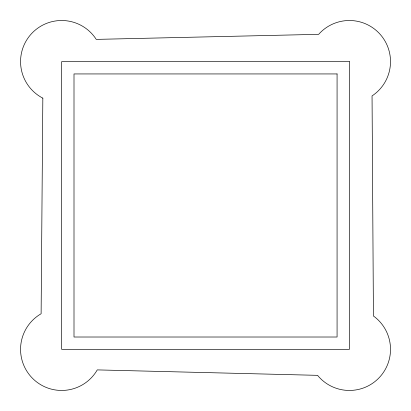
<?xml version="1.0" encoding="UTF-8"?>
<svg xmlns="http://www.w3.org/2000/svg" width="411" height="411" viewBox="0 0 411 411"><rect width="100%" height="100%" fill="white"/><g stroke="black" fill="none" stroke-linecap="round" stroke-linejoin="round"><path stroke-width="0.62" d="M42.836 98.147L41.115 313.747A41.105 41.105 0 0 0 32.603 378.413A41.105 41.105 0 0 0 97.268 369.895L317.564 375.341A41.105 41.105 0 0 0 379.338 377.519A41.105 41.105 0 0 0 373.429 315.992L372.047 95.917A41.105 41.105 0 0 0 380.463 34.683A41.105 41.105 0 0 0 318.653 34.334L96.246 39.384A41.105 41.105 0 0 0 31.251 33.959A41.105 41.105 0 0 0 42.836 98.147M349.407 61.609L61.671 61.609L61.671 349.345L349.407 349.345L349.407 61.609M337.071 73.939L74.001 73.939L74.001 337.015L337.071 337.015L337.071 73.939"/></g></svg>
